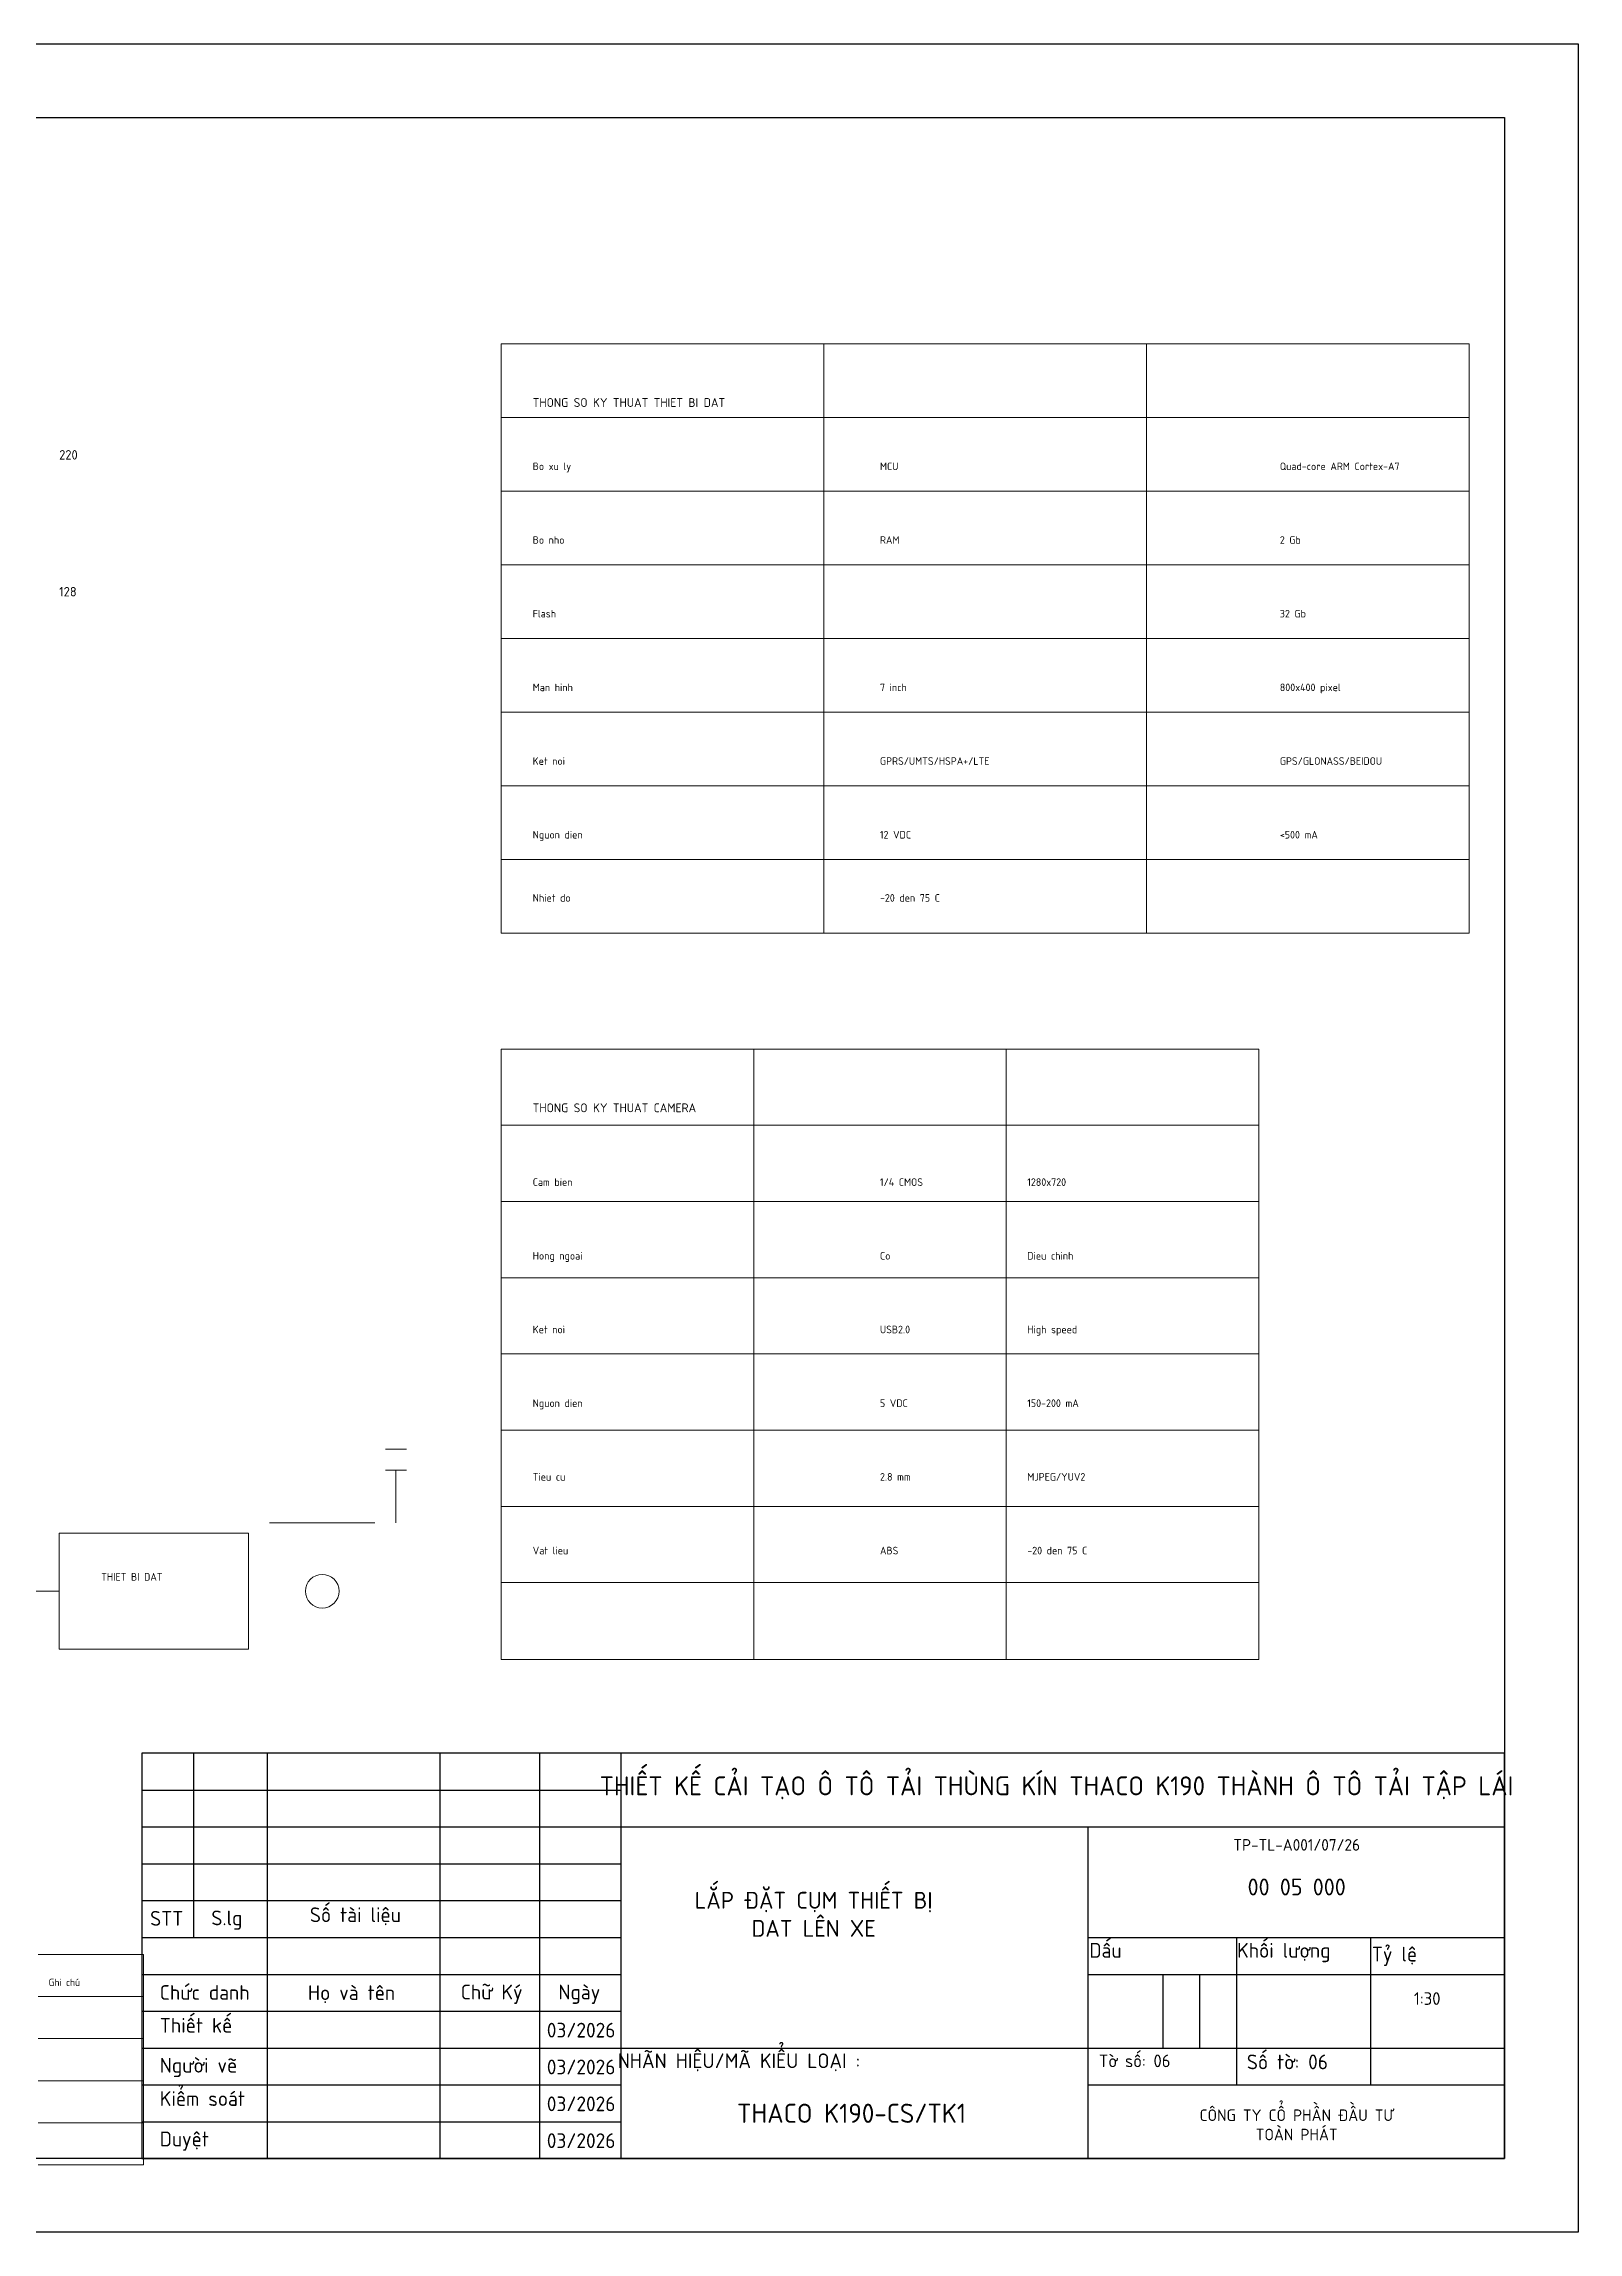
# Model space of a CAD drawing. Header units: inches. Extents: x -165182 to -150482, y -216185 to -150225.
# Drawn here: x -157773 to -150482, y -160620 to -150225 of the extents above; entities that cross this region are included whole.
import ezdxf
from ezdxf.enums import TextEntityAlignment as Align

# ---------------------------------------------------------------- set-up
doc = ezdxf.new("R2010")
doc.units = ezdxf.units.IN
doc.header["$LTSCALE"] = 100
doc.header["$MEASUREMENT"] = 0
for name, color, linetype, lineweight in [('Duong manh', 4, 'Continuous', 9), ('NET CHIINH 1', 7, 'Continuous', 25), ('TEXT', 1, 'Continuous', 15)]:
    doc.layers.add(name, color=color, linetype=linetype, lineweight=lineweight)
doc.layers.add('Tpl_Bound', color=1, linetype='Continuous', plot=False)
doc.styles.add('dim text 3-5', font='', dxfattribs={"height": 3.5})
doc.styles.add('text 1-2', font='', dxfattribs={"height": 2})
doc.styles.get('dim text 3-5').set_extended_font_data('TCVN 7284')
doc.styles.get('text 1-2').set_extended_font_data('TCVN 7284')

# ---------------------------------------------------------------- blocks, each defined once
blk = doc.blocks.new('khung_t_chuan_11_p6')
at = {"layer": 'NET CHIINH 1'}
for p, q in [((-150832, -202185), (-157307, -202185)), ((-157307, -202185), (-157307, -204110)), ((-157062, -202185), (-157062, -203060)), ((-156712, -202185), (-156712, -204110)), ((-155892, -202185), (-155892, -204110)), ((-155417, -202185), (-155417, -204110)), ((-155032, -202185), (-155032, -204110)), ((-150832, -204110), (-150832, -202185)), ((-157307, -202360), (-155032, -202360)), ((-157307, -202535), (-155032, -202535)), ((-155032, -202535), (-150832, -202535)), ((-152813, -202532), (-152813, -204110)), ((-157307, -202710), (-155032, -202710)), ((-157307, -202885), (-155032, -202885)), ((-157307, -203060), (-155032, -203060)), ((-152813, -203060), (-150832, -203060)), ((-152106, -203060), (-152106, -203760)), ((-151469, -203060), (-151469, -203760)), ((-157307, -203235), (-155032, -203235)), ((-152813, -203235), (-150832, -203235)), ((-152456, -203235), (-152456, -203585)), ((-152281, -203235), (-152281, -203585)), ((-157307, -203410), (-155032, -203410)), ((-157307, -203585), (-155032, -203585)), ((-155032, -203585), (-150832, -203585)), ((-157307, -203760), (-155032, -203760)), ((-152813, -203760), (-150832, -203760)), ((-157307, -203935), (-155032, -203935)), ((-157307, -204110), (-150832, -204110))]:
    blk.add_line(p, q, dxfattribs=at)
blk.add_lwpolyline([(-164482, -204110), (-164482, -194415), (-150832, -194415), (-150832, -204110)], close=True, dxfattribs=at)
at = {"layer": 'Tpl_Bound', "color": 0}
blk.add_lwpolyline([(-165182, -204460), (-165182, -194065), (-150482, -194065), (-150482, -204460)], close=True, dxfattribs=at)
at = {"layer": 'NET CHIINH 1', "style": 'text 1-2'}
for s, width, heights, insert, char_height, attachment_point in [('{\\fTCVN 7284|b1|i0|c0|p34;THIẾT KẾ CẢI TẠO Ô TÔ TẢI THÙNG KÍN THACO K190 THÀNH Ô TÔ TẢI TẬP LÁI}', 4183.35, [0], (-152961, -202349), 90, 5), ('Số tài liệu', 636.91, [0], (-156509, -202917), 70, 1), ('STT', 77.21, [0], (-157268, -202934), 70, 1), ('S.lg', 478.47, [0], (-156977, -202932), 70, 1), ('\\pi8.10076;Dấu', 707, [0], (-152813, -203086), 70, 1), ('\\pi3;Khối lượng', 637, [0], (-152106, -203086), 70, 1), ('\\pi6.15306;Tỷ lệ', 637.21, [0], (-151469, -203104), 70, 1), ('Chức danh', 478.47, [0], (-157222, -203286), 70, 1), ('Họ và tên', 478.47, [0], (-156518, -203287), 70, 1), ('Chữ Ký', 428.37, [0], (-155792, -203284), 70, 1), ('Ngày', 77.21, [0], (-155328, -203284), 70, 1), ('Thiết kế', 478.47, [0], (-157222, -203442), 70, 1), ('03/2026', 104.26, [0], (-155383, -203465), 70, 1), ('Người vẽ', 478.47, [0], (-157222, -203632), 70, 1), ('{\\fTCVN 7284|b1|i0|c0|p34;NHÃN HIỆU/MÃ KIỂU LOẠI :}', 1187.84, [0], (-154470, -203653), 70, 5), ('\\pxi7.97143E-005;Số tờ: {\\fTCVN 7284|b1|i0|c0|p34;06}', 637, [0], (-152057, -203616), 70, 1), ('03/2026', 104.26, [0], (-155383, -203640), 70, 1), ('Kiểm soát', 478.47, [0], (-157222, -203790), 70, 1), ('03/2026', 104.26, [0], (-155383, -203815), 70, 1), ('{\\fTCVN 7284|b1|i0|c0|p34;THACO K190-CS/TK1}', 2588.93, [39.8], (-153935, -203895), 91, 5), ('Duyệt', 478.47, [0], (-157222, -203982), 70, 1), ('03/2026', 104.26, [0], (-155383, -203990), 70, 1)]:
    blk.add_mtext_dynamic_manual_height_columns(s, width=width, gutter_width=350, heights=heights, dxfattribs=dict(at, insert=insert, char_height=char_height, attachment_point=attachment_point))

msp = doc.modelspace()

# ---------------------------------------------------------------- linework, layer by layer
at = {"layer": 'Duong manh', "ltscale": 3}
for p, q in [((-155600, -151650), (-151000, -151650)), ((-155600, -154450), (-155600, -151650)), ((-154067, -151650), (-154067, -154450)), ((-152534, -151650), (-152534, -154450)), ((-151000, -151650), (-151000, -154450)), ((-155600, -152000), (-151000, -152000)), ((-155600, -152350), (-151000, -152350)), ((-155600, -152700), (-151000, -152700)), ((-155600, -153050), (-151000, -153050)), ((-155600, -153400), (-151000, -153400)), ((-155600, -153750), (-151000, -153750)), ((-155600, -154100), (-151000, -154100)), ((-151000, -154450), (-155600, -154450)), ((-155600, -155000), (-152000, -155000)), ((-155600, -157900), (-155600, -155000)), ((-154400, -155000), (-154400, -157900)), ((-153200, -155000), (-153200, -157900)), ((-152000, -155000), (-152000, -157900)), ((-155600, -155362), (-152000, -155362)), ((-155600, -155724), (-152000, -155724)), ((-155600, -156086), (-152000, -156086)), ((-155600, -156448), (-152000, -156448)), ((-155600, -156810), (-152000, -156810)), ((-156150, -156900), (-156050, -156900)), ((-156150, -157000), (-156050, -157000)), ((-156100, -157250), (-156100, -157000)), ((-155600, -157172), (-152000, -157172)), ((-156700, -157250), (-156200, -157250)), ((-157700, -157300), (-156800, -157300)), ((-157700, -157850), (-157700, -157300)), ((-156800, -157300), (-156800, -157850)), ((-158900, -157575), (-157700, -157575)), ((-155600, -157534), (-152000, -157534)), ((-156800, -157850), (-157700, -157850)), ((-152000, -157900), (-155600, -157900)), ((-157800, -159300), (-157300, -159300)), ((-157300, -160300), (-157300, -159300)), ((-157800, -159500), (-157300, -159500)), ((-157800, -159700), (-157300, -159700)), ((-157800, -159900), (-157300, -159900)), ((-157800, -160100), (-157300, -160100)), ((-157800, -160300), (-157300, -160300))]:
    msp.add_line(p, q, dxfattribs=at)
msp.add_circle((-156450, -157575), 80, dxfattribs=at)

# ---------------------------------------------------------------- block references
at = {"layer": 'NET CHIINH 1', "ltscale": 3}
msp.add_blockref('khung_t_chuan_11_p6', (0, 43840), dxfattribs=at)

# ---------------------------------------------------------------- texts
at = {"layer": 'NET CHIINH 1', "ltscale": 3, "style": 'dim text 3-5'}
for s, insert, char_height, width, attachment_point in [('TP-TL-A001/07/26', (-151820, -158780), 55, 1900, 5), ('LẮP ĐẶT CỤM THIẾT BỊ\\PDAT LÊN XE', (-154115, -159110), 80, 2400, 5), ('00 05 000', (-151820, -158980), 80, 1700, 5), ('1:30', (-151200, -159510), 60, 500, 5), ('Tờ số: 06', (-152760, -159776), 60, 850, 1), ('CÔNG TY CỔ PHẦN ĐẦU TƯ\\PTOÀN PHÁT', (-151820, -160110), 55, 1600, 5)]:
    msp.add_mtext(s, dxfattribs=dict(at, insert=insert, char_height=char_height, width=width, attachment_point=attachment_point))
at = {"layer": 'TEXT', "ltscale": 3}
for s, height, style, p in [('THONG SO KY THUAT THIET BI DAT', 42, 'text 1-2', (-155450, -151950)), ('220', 45, 'text 1-2', (-157700, -152200)), ('Bo xu ly', 36, 'text 1-2', (-155450, -152250)), ('MCU', 36, 'text 1-2', (-153800, -152250)), ('Quad-core ARM Cortex-A7', 36, 'text 1-2', (-151900, -152250)), ('Bo nho', 36, 'text 1-2', (-155450, -152600)), ('RAM', 36, 'text 1-2', (-153800, -152600)), ('2 Gb', 36, 'text 1-2', (-151900, -152600)), ('128', 45, 'text 1-2', (-157700, -152850)), ('Flash', 36, 'text 1-2', (-155450, -152950)), ('32 Gb', 36, 'text 1-2', (-151900, -152950)), ('Man hinh', 36, 'text 1-2', (-155450, -153300)), ('7 inch', 36, 'text 1-2', (-153800, -153300)), ('800x400 pixel', 36, 'text 1-2', (-151900, -153300)), ('Ket noi', 36, 'text 1-2', (-155450, -153650)), ('GPRS/UMTS/HSPA+/LTE', 36, 'text 1-2', (-153800, -153650)), ('GPS/GLONASS/BEIDOU', 36, 'text 1-2', (-151900, -153650)), ('Nguon dien', 36, 'text 1-2', (-155450, -154000)), ('12 VDC', 36, 'text 1-2', (-153800, -154000)), ('<500 mA', 36, 'text 1-2', (-151900, -154000)), ('Nhiet do', 36, 'text 1-2', (-155450, -154300)), ('-20 den 75 C', 36, 'text 1-2', (-153800, -154300)), ('THONG SO KY THUAT CAMERA', 42, 'text 1-2', (-155450, -155300)), ('Cam bien', 36, 'text 1-2', (-155450, -155650)), ('1/4 CMOS', 36, 'text 1-2', (-153800, -155650)), ('1280x720', 36, 'text 1-2', (-153100, -155650)), ('Hong ngoai', 36, 'text 1-2', (-155450, -156000)), ('Co', 36, 'text 1-2', (-153800, -156000)), ('Dieu chinh', 36, 'text 1-2', (-153100, -156000)), ('Ket noi', 36, 'text 1-2', (-155450, -156350)), ('USB2.0', 36, 'text 1-2', (-153800, -156350)), ('High speed', 36, 'text 1-2', (-153100, -156350)), ('Nguon dien', 36, 'text 1-2', (-155450, -156700)), ('5 VDC', 36, 'text 1-2', (-153800, -156700)), ('150-200 mA', 36, 'text 1-2', (-153100, -156700)), ('Tieu cu', 36, 'text 1-2', (-155450, -157050)), ('2.8 mm', 36, 'text 1-2', (-153800, -157050)), ('MJPEG/YUV2', 36, 'text 1-2', (-153100, -157050)), ('Vat lieu', 36, 'text 1-2', (-155450, -157400)), ('ABS', 36, 'text 1-2', (-153800, -157400)), ('-20 den 75 C', 36, 'text 1-2', (-153100, -157400)), ('THIET BI DAT', 36, 'text 1-2', (-157500, -157525)), ('Ghi chú', 34, 'dim text 3-5', (-157750, -159450))]:
    msp.add_text(s, height=height, dxfattribs=dict(at, style=style)).set_placement(p)
at = {"layer": 'TEXT', "ltscale": 3, "style": 'dim text 3-5'}
msp.add_text('0', height=3.5, rotation=55, dxfattribs=at).set_placement((-157250, -157300), align=Align.MIDDLE)

doc.saveas('drawing.dxf')
